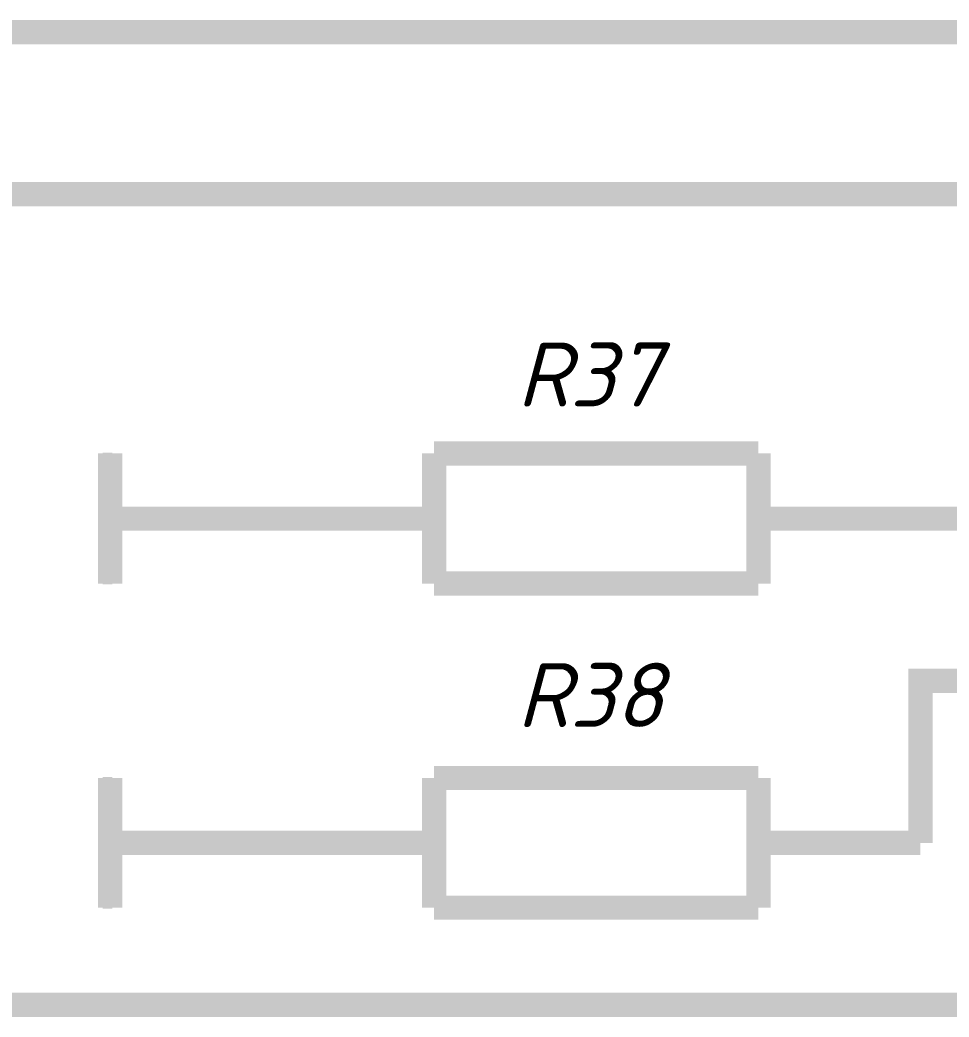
# Model space of a CAD drawing. Header units: inches. Extents: x 0 to 841, y 0 to 594.
# Drawn here: x 317.23 to 345.89, y 339.62 to 370.37 of the extents above; entities that cross this region are included whole.
import ezdxf

# ---------------------------------------------------------------- set-up
doc = ezdxf.new("R2010")
doc.units = ezdxf.units.IN
doc.layers.add('Sheet', color=255, linetype='Continuous')
doc.styles.get("Standard").update_dxf_attribs({"font": 'isocpeui.ttf'})

msp = doc.modelspace()

# ---------------------------------------------------------------- linework, layer by layer
at = {"layer": 'Sheet'}
for points in [[(310.008, 369.992, 0.749, 0.749, 0), (350.005, 369.992, 0.749, 0.749, 0)], [(350.005, 364.995, 0.749, 0.749, 0), (235.021, 364.995, 0.749, 0.749, 0)], [(320.013, 357, 0.749, 0.749, 0), (320.013, 352.991, 0.749, 0.749, 0)], [(340.011, 357, 0.749, 0.749, 0), (330.006, 357, 0.749, 0.749, 0)], [(330.006, 357, 0.749, 0.749, 0), (330.006, 352.991, 0.749, 0.749, 0)], [(340.011, 352.991, 0.749, 0.749, 0), (340.011, 357, 0.749, 0.749, 0)], [(319.934, 357.022, 0.3, 0.3, 0), (319.934, 352.968, 0.3, 0.3, 0)], [(350.005, 339.998, 0.749, 0.749, 0), (297.51, 339.998, 0.749, 0.749, 0), (297.51, 354.99, 0.749, 0.749, 0), (287.516, 354.99, 0.749, 0.749, 0)], [(325.009, 354.99, 0.749, 0.749, 0), (320.013, 354.99, 0.749, 0.749, 0)], [(325.009, 354.99, 0.3, 0.3, 0), (319.934, 354.99, 0.3, 0.3, 0)], [(330.006, 354.99, 0.749, 0.749, 0), (325.009, 354.99, 0.749, 0.749, 0)], [(330.006, 354.99, 0.3, 0.3, 0), (325.009, 354.99, 0.3, 0.3, 0)], [(340.011, 354.99, 0.749, 0.749, 0), (345.008, 354.99, 0.749, 0.749, 0)], [(340.011, 354.99, 0.3, 0.3, 0), (345.008, 354.99, 0.3, 0.3, 0)], [(350.005, 354.99, 0.749, 0.749, 0), (345.008, 354.99, 0.749, 0.749, 0)], [(330.006, 352.991, 0.749, 0.749, 0), (340.011, 352.991, 0.749, 0.749, 0)], [(350.005, 349.992, 0.749, 0.749, 0), (345.008, 349.992, 0.749, 0.749, 0), (345.008, 344.995, 0.749, 0.749, 0)], [(320.013, 346.994, 0.749, 0.749, 0), (320.013, 342.996, 0.749, 0.749, 0)], [(319.934, 347.028, 0.3, 0.3, 0), (319.934, 342.963, 0.3, 0.3, 0)], [(340.011, 346.994, 0.749, 0.749, 0), (330.006, 346.994, 0.749, 0.749, 0)], [(330.006, 346.994, 0.749, 0.749, 0), (330.006, 342.996, 0.749, 0.749, 0)], [(340.011, 342.996, 0.749, 0.749, 0), (340.011, 346.994, 0.749, 0.749, 0)], [(325.009, 344.995, 0.749, 0.749, 0), (320.013, 344.995, 0.749, 0.749, 0)], [(330.006, 344.995, 0.749, 0.749, 0), (325.009, 344.995, 0.749, 0.749, 0)], [(340.011, 344.995, 0.749, 0.749, 0), (345.008, 344.995, 0.749, 0.749, 0)], [(325.009, 344.995, 0.3, 0.3, 0), (319.934, 344.995, 0.3, 0.3, 0)], [(330.006, 344.995, 0.3, 0.3, 0), (325.009, 344.995, 0.3, 0.3, 0)], [(340.011, 344.995, 0.3, 0.3, 0), (345.008, 344.995, 0.3, 0.3, 0)], [(330.006, 342.996, 0.749, 0.749, 0), (340.011, 342.996, 0.749, 0.749, 0)]]:
    msp.add_lwpolyline(points, format="xyseb", dxfattribs=at)

# ---------------------------------------------------------------- texts
for s, p in [('R37', (332.555, 358.448)), ('R38', (332.555, 348.566))]:
    msp.add_text(s, height=1.9764, dxfattribs=at).set_placement(p)

doc.saveas('drawing.dxf')
